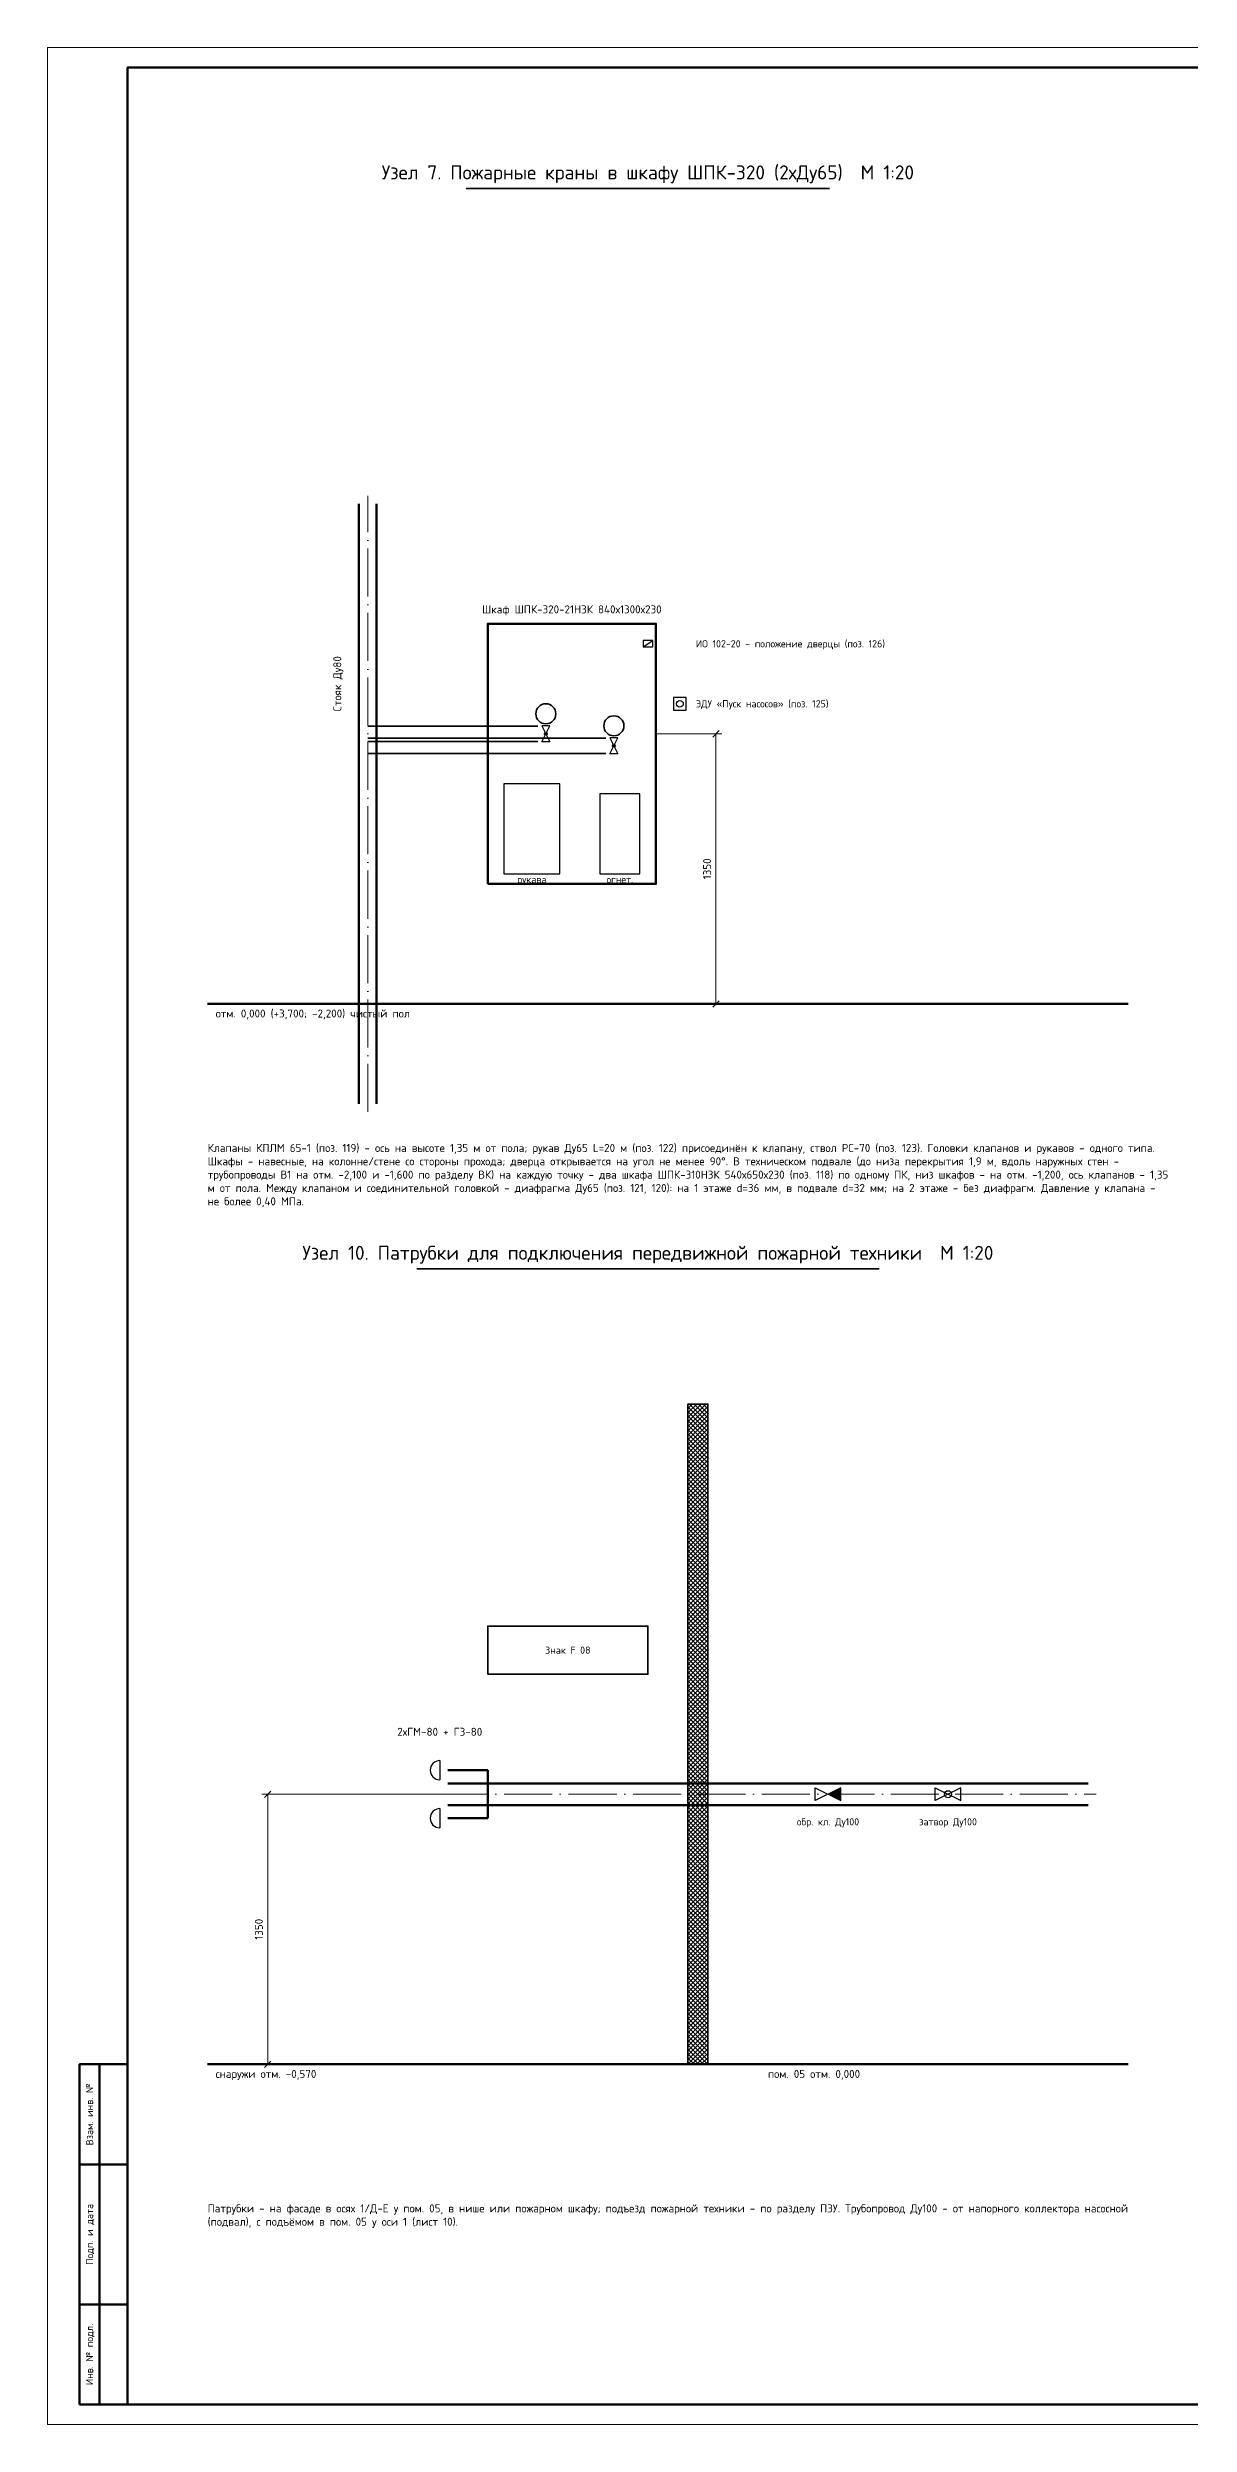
# Model space of a CAD drawing. Header units: millimetres. Extents: x 0 to 2118900, y -20000 to 84100.
# Drawn here: x 4500 to 4785, y -20000 to -19406 of the extents above; entities that cross this region are included whole.
import ezdxf
from ezdxf.enums import TextEntityAlignment as Align

# ---------------------------------------------------------------- set-up
doc = ezdxf.new("R2010")
doc.units = ezdxf.units.MM
doc.linetypes.add('ПТ_ШТРИХПУНКТ', pattern=[16, 12, -2, 0, -2])
for name, color, linetype, lineweight in [('ПТ_арматура', 7, 'Continuous', 30), ('ПТ_В2', 3, 'Continuous', 50), ('ПТ_контур', 7, 'Continuous', 35), ('ПТ_оборудование', 7, 'Continuous', 35), ('ПТ_оси', 8, 'Continuous', 13), ('ПТ_размеры', 7, 'Continuous', 13), ('ПТ_рамка', 7, 'Continuous', 50), ('ПТ_рамка_тонк', 7, 'Continuous', 18), ('ПТ_текст', 7, 'Continuous', 18), ('ПТ_штриховка', 8, 'Continuous', 9)]:
    doc.layers.add(name, color=color, linetype=linetype, lineweight=lineweight)
doc.styles.add('ПТ', font='isocpeur.ttf')
doc.styles.add('ПТ_загл', font='isocpeur.ttf')

# ---------------------------------------------------------------- blocks, each defined once
blk = doc.blocks.new('V_GLOBE')
blk.add_lwpolyline([(-2, -1), (-2, 1), (2, -1), (2, 1)], close=True)
blk.add_circle((0, 0), 0.35)
blk = doc.blocks.new('BTN')
blk.add_lwpolyline([(-1.3, -1.3), (1.3, -1.3), (1.3, 1.3), (-1.3, 1.3)], close=True)
blk.add_circle((0, 0), 0.7)
blk = doc.blocks.new('DOORC')
blk.add_line((-1.2, -0.8), (1.2, 0.8))
blk.add_lwpolyline([(-1.2, -0.8), (1.2, -0.8), (1.2, 0.8), (-1.2, 0.8)], close=True)
blk = doc.blocks.new('GM80')
blk.add_lwpolyline([(0, -1.5), (0, 1.5)])
blk.add_arc((0, 0), 1.5, -90, 90)
blk = doc.blocks.new('V_CHECK')
h = blk.add_hatch(color=7)
h.dxf.hatch_style = 1
h.paths.add_polyline_path([(0, 0), (2, 1), (2, -1)])
blk.add_lwpolyline([(-2, -1), (-2, 1), (2, -1), (2, 1)], close=True)
blk = doc.blocks.new('V_BFLY')
blk.add_lwpolyline([(-2, -1), (-2, 1), (2, -1), (2, 1)], close=True)
blk.add_circle((0, 0), 0.55)

msp = doc.modelspace()

# ---------------------------------------------------------------- hatches: boundary and pattern name
at = {"layer": 'ПТ_штриховка'}
h = msp.add_hatch(dxfattribs=at)
h.set_pattern_fill('ANSI37', color=8, scale=0.25)
h.paths.add_polyline_path([(4660, -19910), (4665, -19910), (4665, -19745), (4660, -19745)])

# ---------------------------------------------------------------- linework, layer by layer
at = {"layer": 'ПТ_В2', "lineweight": 50}
for p, q in [((4577.77, -19670), (4577.77, -19520)), ((4582.23, -19670), (4582.23, -19520)), ((4600, -19836.5), (4610, -19836.5)), ((4610, -19836.5), (4610, -19848.5)), ((4600, -19839.8), (4760, -19839.8)), ((4600, -19845.2), (4760, -19845.2)), ((4600, -19848.5), (4610, -19848.5))]:
    msp.add_line(p, q, dxfattribs=at)
at = {"layer": 'ПТ_В2', "lineweight": 35}
for p, q in [((4580, -19575.6), (4622.5, -19575.6)), ((4580, -19578.6), (4639.5, -19578.6)), ((4580, -19579.4), (4622.5, -19579.4)), ((4580, -19582.4), (4639.5, -19582.4))]:
    msp.add_line(p, q, dxfattribs=at)
at = {"layer": 'ПТ_контур', "lineweight": 35}
for p, q in [((4604.62, -19441.2), (4695.38, -19441.2)), ((4592.25, -19711.2), (4707.75, -19711.2))]:
    msp.add_line(p, q, dxfattribs=at)
at = {"layer": 'ПТ_контур', "lineweight": 70}
for p, q in [((4540, -19645), (4770, -19645)), ((4540, -19910), (4770, -19910))]:
    msp.add_line(p, q, dxfattribs=at)
at = {"layer": 'ПТ_контур', "lineweight": 35}
for points in [[(4660, -19910), (4665, -19910), (4665, -19745), (4660, -19745)], [(4610, -19812.5), (4650, -19812.5), (4650, -19800.5), (4610, -19800.5)]]:
    msp.add_lwpolyline(points, close=True, dxfattribs=at)
at = {"layer": 'ПТ_оборудование', "lineweight": 50}
msp.add_lwpolyline([(4610, -19615), (4652, -19615), (4652, -19550), (4610, -19550)], close=True, dxfattribs=at)
at = {"layer": 'ПТ_оборудование', "lineweight": 25}
for points in [[(4614, -19612.5), (4628, -19612.5), (4628, -19590), (4614, -19590)], [(4638, -19612.5), (4648, -19612.5), (4648, -19592.5), (4638, -19592.5)]]:
    msp.add_lwpolyline(points, close=True, dxfattribs=at)
at = {"layer": 'ПТ_оборудование', "lineweight": 35}
for centre in [(4624.5, -19572.5), (4641.5, -19575.5)]:
    msp.add_circle(centre, 2.5, dxfattribs=at)
at = {"layer": 'ПТ_оси', "linetype": 'ПТ_ШТРИХПУНКТ', "lineweight": 13}
for p, q in [((4580, -19672), (4580, -19518)), ((4598, -19842.5), (4762, -19842.5))]:
    msp.add_line(p, q, dxfattribs=at)
at = {"layer": 'ПТ_размеры'}
for p, q in [((4652, -19577.5), (4668.5, -19577.5)), ((4667, -19645), (4667, -19577.5)), ((4652, -19645), (4668.5, -19645)), ((4598, -19842.5), (4553.5, -19842.5)), ((4555, -19910), (4555, -19842.5)), ((4598, -19910), (4553.5, -19910))]:
    msp.add_line(p, q, dxfattribs=at)
at = {"layer": 'ПТ_размеры', "lineweight": 25}
for p, q in [((4666.2, -19578.3), (4667.8, -19576.7)), ((4666.2, -19645.8), (4667.8, -19644.2)), ((4554.2, -19843.3), (4555.8, -19841.7)), ((4554.2, -19910.8), (4555.8, -19909.2))]:
    msp.add_line(p, q, dxfattribs=at)
at = {"layer": 'ПТ_рамка', "lineweight": 50}
for p, q in [((4513, -19935), (4513, -19910)), ((4513, -19970), (4513, -19935)), ((4513, -19995), (4513, -19970))]:
    msp.add_line(p, q, dxfattribs=at)
at = {"layer": 'ПТ_рамка', "lineweight": 70}
msp.add_lwpolyline([(4520, -19995), (5336, -19995), (5336, -19411), (4520, -19411)], close=True, dxfattribs=at)
at = {"layer": 'ПТ_рамка', "lineweight": 50}
for points in [[(4508, -19935), (4520, -19935), (4520, -19910), (4508, -19910)], [(4508, -19970), (4520, -19970), (4520, -19935), (4508, -19935)], [(4508, -19995), (4520, -19995), (4520, -19970), (4508, -19970)]]:
    msp.add_lwpolyline(points, close=True, dxfattribs=at)
at = {"layer": 'ПТ_рамка_тонк', "lineweight": 13}
msp.add_lwpolyline([(4500, -20000), (5341, -20000), (5341, -19406), (4500, -19406)], close=True, dxfattribs=at)

# ---------------------------------------------------------------- block references
at = {"layer": 'ПТ_арматура'}
msp.add_blockref('DOORC', (4650, -19555), dxfattribs=at)
for name, p, xscale, yscale in [('BTN', (4658, -19570), 1.2, 1.2), ('V_CHECK', (4695, -19842.5), 1.6, 1.6), ('V_BFLY', (4725, -19842.5), 1.6, 1.6)]:
    msp.add_blockref(name, p, dxfattribs=dict(at, xscale=xscale, yscale=yscale))
at = {"layer": 'ПТ_арматура', "rotation": 90}
for p in [(4624.5, -19577.5), (4641.5, -19580.5)]:
    msp.add_blockref('V_GLOBE', p, dxfattribs=at)
at = {"layer": 'ПТ_арматура', "xscale": 1.6, "yscale": 1.6, "rotation": 180}
for p in [(4598, -19836.5), (4598, -19848.5)]:
    msp.add_blockref('GM80', p, dxfattribs=at)

# ---------------------------------------------------------------- texts
at = {"layer": 'ПТ_текст'}
for s, height, style, p in [('Узел 7. Пожарные краны в шкафу ШПК-320 (2хДу65)  М 1:20', 3.5, 'ПТ_загл', (4650, -19440)), ('Шкаф ШПК-320-21НЗК 840х1300х230', 2, 'ПТ', (4631, -19548)), ('Узел 10. Патрубки для подключения передвижной пожарной техники  М 1:20', 3.5, 'ПТ_загл', (4650, -19710)), ('2хГМ-80 + ГЗ-80', 2, 'ПТ', (4598, -19828.5))]:
    msp.add_text(s, height=height, dxfattribs=dict(at, style=style)).set_placement(p, align=Align.BOTTOM_CENTER)
at = {"layer": 'ПТ_текст', "style": 'ПТ'}
for s, p in [('ИО 102-20 - положение дверцы (поз. 126)', (4662, -19555)), ('ЭДУ «Пуск насосов» (поз. 125)', (4662, -19570))]:
    msp.add_text(s, height=1.8, dxfattribs=at).set_placement(p, align=Align.MIDDLE_LEFT)
for s, p in [('Стояк Ду80', (4574, -19565)), ('1350', (4666.4, -19611.25)), ('1350', (4554.4, -19876.25))]:
    msp.add_text(s, height=2, rotation=90, dxfattribs=at).set_placement(p, align=Align.BOTTOM_CENTER)
for s, p in [('рукава', (4621, -19613)), ('огнет.', (4643, -19613)), ('обр. кл. Ду100', (4695, -19848.5)), ('затвор Ду100', (4725, -19848.5))]:
    msp.add_text(s, height=1.8, dxfattribs=at).set_placement(p, align=Align.TOP_CENTER)
for s, p in [('отм. 0,000 (+3,700; -2,200) чистый пол', (4542, -19649)), ('снаружи отм. -0,570', (4542, -19914)), ('пом. 05 отм. 0,000', (4680, -19914))]:
    msp.add_text(s, height=2, dxfattribs=at).set_placement(p, align=Align.BOTTOM_LEFT)
msp.add_text('Знак F 08', height=1.8, dxfattribs=at).set_placement((4630, -19806.5), align=Align.MIDDLE_CENTER)
for s, p in [('Взам. инв. №', (4510.5, -19922.5)), ('Подп. и дата', (4510.5, -19952.5)), ('Инв. № подл.', (4510.5, -19982.5))]:
    msp.add_text(s, height=1.8, rotation=90, dxfattribs=at).set_placement(p, align=Align.MIDDLE_CENTER)
at = {"layer": 'ПТ_текст', "char_height": 2, "width": 240, "attachment_point": 1, "style": 'ПТ'}
for s, insert in [('Клапаны КПЛМ 65-1 (поз. 119) - ось на высоте 1,35 м от пола; рукав Ду65 L=20 м (поз. 122) присоединён к клапану, ствол РС-70 (поз. 123). Головки клапанов и рукавов - одного типа. Шкафы - навесные, на колонне/стене со стороны прохода; дверца открывается на угол не менее 90°. В техническом подвале (до низа перекрытия 1,9 м, вдоль наружных стен - трубопроводы В1 на отм. -2,100 и -1,600 по разделу ВК) на каждую точку - два шкафа ШПК-310НЗК 540х650х230 (поз. 118) по одному ПК, низ шкафов - на отм. -1,200, ось клапанов - 1,35 м от пола. Между клапаном и соединительной головкой - диафрагма Ду65 (поз. 121, 120): на 1 этаже d=36 мм, в подвале d=32 мм; на 2 этаже - без диафрагм. Давление у клапана - не более 0,40 МПа.', (4540, -19680)), ('Патрубки - на фасаде в осях 1/Д-Е у пом. 05, в нише или пожарном шкафу; подъезд пожарной техники - по разделу ПЗУ. Трубопровод Ду100 - от напорного коллектора насосной (подвал), с подъёмом в пом. 05 у оси 1 (лист 10).', (4540, -19945))]:
    msp.add_mtext(s, dxfattribs=dict(at, insert=insert))

doc.saveas('drawing.dxf')
